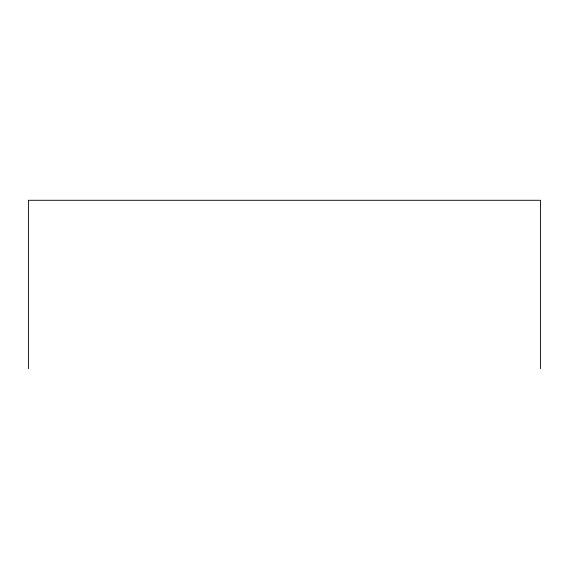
<?xml version="1.0" encoding="UTF-8"?>
<svg xmlns="http://www.w3.org/2000/svg" width="569" height="569" viewBox="0 0 569 569"><rect width="100%" height="100%" fill="white"/><g stroke="black" fill="none" stroke-linecap="round" stroke-linejoin="round"><path stroke-width="0.85" d="M540.55 368.712L540.55 200.288L28.45 200.288L28.45 368.712"/></g></svg>
